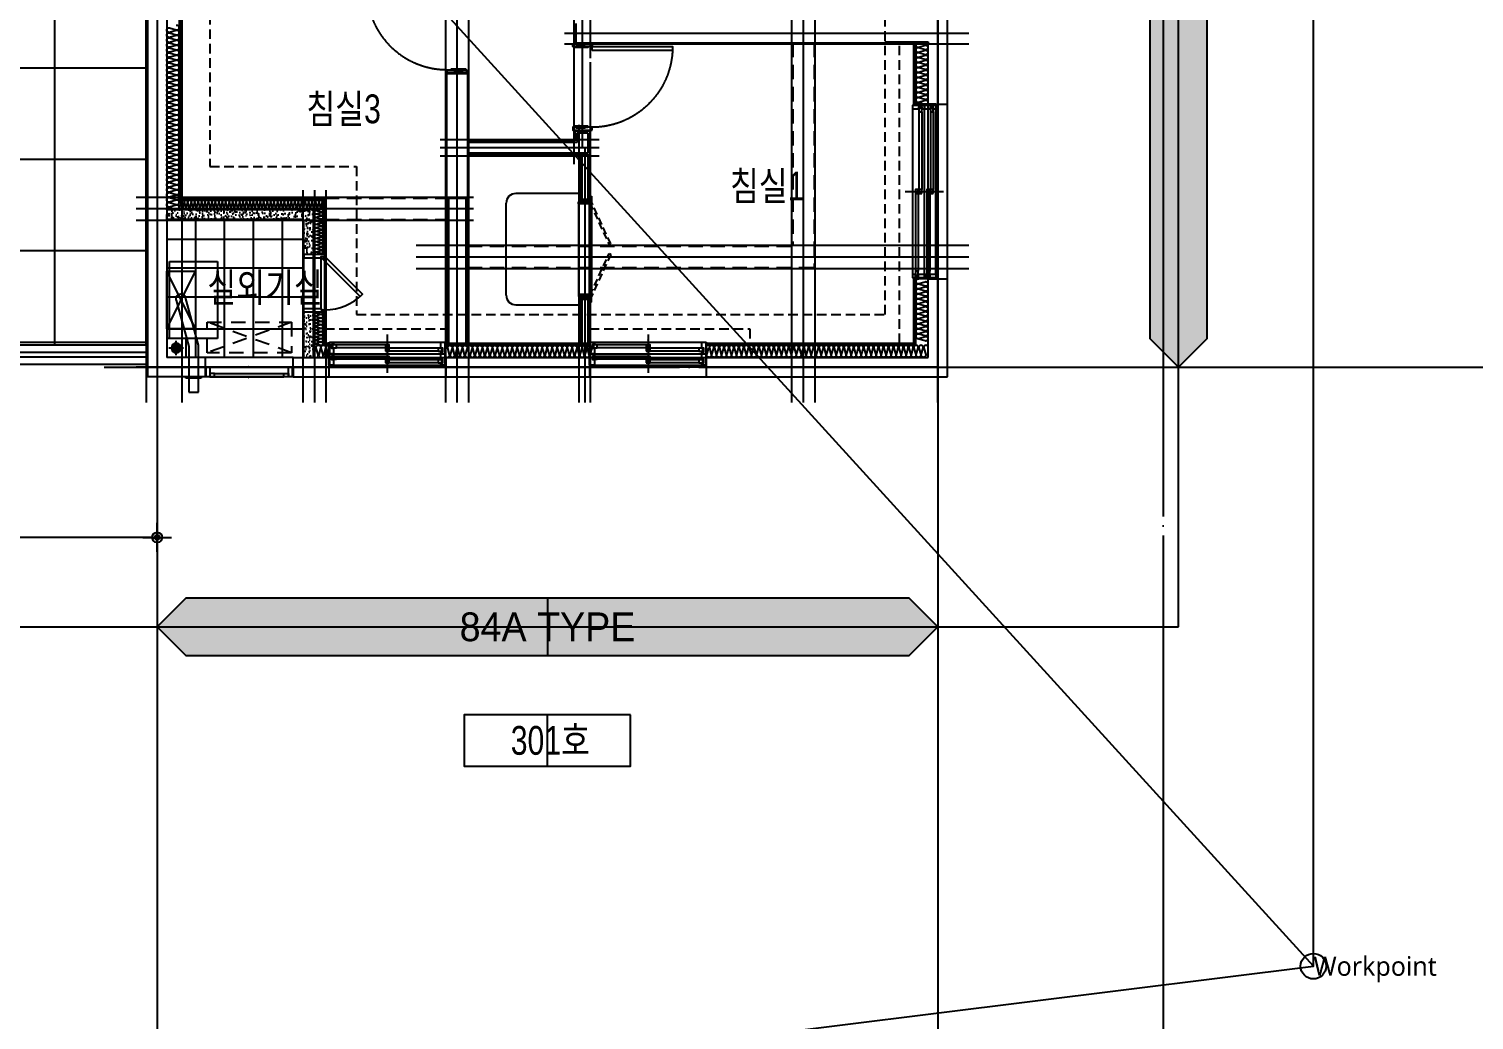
# Model space of a CAD drawing. Header units: millimetres. Extents: x 0 to 1390178, y 0 to 110113.
# Drawn here: x 721995 to 737064, y 16748 to 27076 of the extents above; entities that cross this region are included whole.
import ezdxf
from ezdxf.enums import TextEntityAlignment as Align
from ezdxf.xclip import XClip

# ---------------------------------------------------------------- set-up
doc = ezdxf.new("R2010")
doc.units = ezdxf.units.MM
doc.header["$LTSCALE"] = 100
doc.header["$XCLIPFRAME"] = 0
for name, pattern in [('X - 단위세대 확장형$0$CEN', [62, 60, -1, 0, -1]), ('X - 단위세대 확장형$0$HID', [1.5, 1, -0.5]), ('X - 단위세대 확장형$0$X-55$0$( Hidden )', [0.375, 0.25, -0.125]), ('X - 단위세대 확장형$0$X-55$0$CENTER', [50.8, 31.75, -6.35, 6.35, -6.35]), ('X - 단위세대 확장형$0$X-55$0$HD', [2.5, 1.5, -1]), ('X - 단위세대 확장형$0$X-55$0$HID', [2.3, 1.5, -0.8]), ('X - 단위세대 확장형$0$xr-49D(확)$0$HID', [2.3, 1.5, -0.8]), ('X - 평면도$0$CEN', [62, 60, -1, 0, -1])]:
    doc.linetypes.add(name, pattern=pattern)
doc.layers.get('DEFPOINTS').update_dxf_attribs({"color": 145})
for name, color, linetype in [('AA-XXXX-253', 253, 'Continuous'), ('AA-XXXX-TEXT', 3, 'Continuous'), ('DIM', 7, 'Continuous'), ('SYM', 7, 'Continuous'), ('TEX', 7, 'Continuous'), ('X - 단위세대 확장형$0$A-CEN', 1, 'X - 단위세대 확장형$0$CEN'), ('X - 단위세대 확장형$0$A-CON', 2, 'Continuous'), ('X - 단위세대 확장형$0$A-GIP', 6, 'Continuous'), ('X - 단위세대 확장형$0$A-INS', 9, 'Continuous'), ('X - 단위세대 확장형$0$A-TILE', 253, 'Continuous'), ('X - 단위세대 확장형$0$A-WIN', 4, 'Continuous'), ('X - 단위세대 확장형$0$AA-WAXM-CONC', 2, 'Continuous'), ('X - 단위세대 확장형$0$AA-WAXM-DRYW', 7, 'Continuous'), ('X - 단위세대 확장형$0$AA-XXXX-CNTL', 1, 'X - 단위세대 확장형$0$CEN'), ('X - 단위세대 확장형$0$AA-XXXX-PATT', 8, 'Continuous'), ('X - 단위세대 확장형$0$X-55$0$02_F-KIT', 6, 'Continuous'), ('X - 단위세대 확장형$0$X-55$0$AA-XXXX-FUR', 8, 'Continuous'), ('X - 단위세대 확장형$0$X-84$0$AA-DWXM-STHC', 9, 'Continuous'), ('X - 단위세대 확장형$0$X-84$0$AA-DWXM-WIND', 4, 'Continuous'), ('X - 단위세대 확장형$0$X-84$0$AA-XXXX-ELEV', 4, 'Continuous'), ('X - 단위세대 확장형$0$xr-49D(확)$0$AA-XXXX-HIDL2', 7, 'X - 단위세대 확장형$0$xr-49D(확)$0$HID'), ('X - 단위세대 확장형$0$결로방지단열재', 7, 'X - 단위세대 확장형$0$HID'), ('X - 단위세대 확장형$0$보일러', 6, 'X - 단위세대 확장형$0$HID'), ('X - 단위세대 확장형$0$실외기', 9, 'X - 단위세대 확장형$0$HID'), ('X - 단위세대 확장형$0$커텐박스', 6, 'X - 단위세대 확장형$0$HID'), ('X - 평면도$0$A-CEN', 1, 'X - 평면도$0$CEN'), ('X - 평면도$0$AA-EL-PCN3', 3, 'Continuous'), ('X - 평면도$0$AA-EL-PCN4', 4, 'Continuous'), ('X - 평면도$0$AA-XXXX-CNTL', 1, 'X - 평면도$0$CEN'), ('X - 평면도$0$난간', 6, 'Continuous'), ('X - 평면도$0$신축줄눈', 252, 'Continuous')]:
    doc.layers.add(name, color=color, linetype=linetype)
for name, color, linetype, plot in [('DEFPOINT', 163, 'Continuous', False), ('X - 단위세대 확장형$0$A-MC', 171, 'Continuous', False), ('X - 단위세대 확장형$0$AA-EL-PCN8', 8, 'Continuous', False), ('X - 평면도$0$DEFPOINT', 163, 'Continuous', False)]:
    doc.layers.add(name, color=color, linetype=linetype, plot=plot)
doc.layers.add('X - 단위세대 확장형$0$A-door', color=4, linetype='Continuous', lineweight=25)
doc.styles.add('HAUD01', font='Dotum.ttf')
doc.styles.add('X - CORE$0$맑은고딕', font='malgun.ttf')
doc.styles.add('X - 단위세대 확장형$0$X-84$0$맑은 고딕', font='malgun.ttf')
doc.styles.add('X - 단위세대 확장형$0$맑은고딕', font='malgun.ttf')
doc.dimstyles.new('HAUD-80', dxfattribs={"dimscale": 100, "dimtxt": 2.5, "dimasz": 0.5, "dimexe": 0, "dimexo": 1.5, "dimgap": 1, "dimtad": 1, "dimdec": 0, "dimdsep": 46, "dimlunit": 6, "dimtxsty": 'HAUD01', "dimblk": 'Z_DOT', "dimcen": 2.5, "dimdle": 1.5, "dimclrd": 7, "dimclre": 7, "dimclrt": 4, "dimadec": 0, "dimazin": 0, "dimtfac": 1, "dimtdec": 0, "dimtix": 1, "dimtmove": 2, "dimatfit": 3, "dimfxl": 1, "dimtvp": 1, "dimtolj": 1, "dimtzin": 0, "dimarcsym": 0})
pattern_1 = [(50, (-78821.98, -50563.11), (91.092334, -7.96954), [9.525, -104.775]), (355, (-78821.98, -50563.11), (-17.62141, 95.52832), [7.62, -83.82]), (100.451, (-78814.39, -50563.77), (73.47125, 87.55834), [8.095, -89.045]), (46.1842, (-78821.98, -50537.71), (135.53952, -21.02116), [14.2875, -157.1625]), (96.6356, (-78810.69, -50539.46), (118.70212, 123.71278), [12.1425, -133.5675]), (351.184, (-78821.98, -50537.71), (118.7023, 123.71256), [11.43, -125.73]), (21, (-78809.28, -50544.06), (75.80744, -51.13276), [9.525, -104.775]), (326, (-78809.28, -50544.06), (30.90101, 92.09398), [7.62, -83.82]), (71.4514, (-78802.965, -50548.32), (106.70825, 40.96143), [8.095, -89.045]), (37.5, (-78821.982, -50563.11), (1.544302, 42.27752), [0, -82.804, 0, -85.09, 0, -84.1375]), (7.5, (-78821.98, -50563.11), (33.409831, 50.090287), [0, -48.514, 0, -80.899, 0, -32.0675]), (327.5, (-78850.303, -50563.11), (67.795298, -2.864372), [0, -31.75, 0, -99.06, 0, -131.445]), (317.5, (-78863, -50563.11), (74.06459, 12.713246), [0, -41.275, 0, -65.786, 0, -93.345])]

# ---------------------------------------------------------------- blocks, each defined once
blk = doc.blocks.new('X - 단위세대 확장형$0$X-55$0$실외기실 점검문')
at = {"layer": 'X - 단위세대 확장형$0$A-door', "color": 8}
for p, q in [((-120, 577), (-120, 23)), ((-80, 565), (-80, 36)), ((0, 564), (0, 35))]:
    blk.add_line(p, q, dxfattribs=at)
at = {"layer": 'X - 단위세대 확장형$0$A-door'}
for points in [[(0, 600), (0, 564), (-80, 564), (-80, 577), (-120, 577), (-120, 600)], [(-96, 47), (-120, 23), (-511, 415), (-487, 439)], [(0, 0), (0, 36), (-80, 36), (-80, 23), (-120, 23), (-120, 0)]]:
    blk.add_lwpolyline(points, close=True, dxfattribs=at)
at = {"layer": 'X - 단위세대 확장형$0$A-door', "color": 1}
blk.add_arc((-120, 23), 554, 90, 135, dxfattribs=at)
blk = doc.blocks.new('X - 단위세대 확장형$0$insul1')
blk.add_lwpolyline([(0, 0.25, 1.344031), (0.35, 0.25), (0.2, 0.75, -1.344031), (0.55, 0.75), (0.4, 0.25)], format="xyb")
blk = doc.blocks.new('X - 단위세대 확장형$0$X-55$0$638386742643', base_point=(4884443, -1807361))
at = {"layer": 'X - 단위세대 확장형$0$A-door'}
for points in [[(4884265, -1807030), (4884265, -1806990), (4883425, -1806990), (4883425, -1807030)], [(4884265, -1806960), (4884265, -1806990), (4884335, -1806990), (4884335, -1806985), (4884430, -1806985), (4884430, -1806990), (4884465, -1806990), (4884465, -1806960)], [(4884335, -1806985), (4884335, -1806990), (4884310, -1806990), (4884310, -1807000), (4884455, -1807000), (4884455, -1806990), (4884430, -1806990), (4884430, -1806985)], [(4884265, -1807860), (4884265, -1807830), (4884335, -1807830), (4884335, -1807835), (4884430, -1807835), (4884430, -1807830), (4884465, -1807830), (4884465, -1807860)], [(4884335, -1807835), (4884335, -1807830), (4884310, -1807830), (4884310, -1807820), (4884455, -1807820), (4884455, -1807830), (4884430, -1807830), (4884430, -1807835)]]:
    blk.add_lwpolyline(points, close=True, dxfattribs=at)
at = {"layer": 'X - 단위세대 확장형$0$A-door', "color": 1, "linetype": 'X - 단위세대 확장형$0$X-55$0$CENTER', "ltscale": 5}
blk.add_arc((4884265, -1806990), 840, 180, 270, dxfattribs=at)
blk = doc.blocks.new('X - 단위세대 확장형$0$X-84$0$FD')
at = {"layer": 'X - 단위세대 확장형$0$X-84$0$AA-DWXM-STHC'}
for p, q in [((102, 114), (-98, 114)), ((-98, -86), (-98, 114)), ((76, 14), (-74, 14)), ((-34, 18), (-38, 18)), ((-34, 11), (-38, 11)), ((-28, 41), (-25, 38)), ((-23, 41), (-25, 44)), ((-20, 18), (-24, 18)), ((-20, 11), (-24, 11)), ((-6, 18), (-10, 18)), ((-6, 11), (-10, 11)), ((-2, 50), (-2, 54)), ((-2, 36), (-2, 40)), ((-2, 21), (-2, 26)), ((-2, 3), (-2, 7)), ((1, 89), (1, -61)), ((5, 50), (5, 54)), ((5, 36), (5, 40)), ((5, 21), (5, 26)), ((5, 3), (5, 7)), ((13, 18), (9, 18)), ((13, 11), (9, 11)), ((27, 18), (23, 18)), ((27, 11), (23, 11)), ((28, 44), (26, 41)), ((28, 38), (31, 41)), ((41, 18), (37, 18)), ((41, 11), (37, 11)), ((102, -86), (102, 114)), ((102, -86), (-98, -86)), ((-28, -13), (-25, -10)), ((-23, -13), (-25, -15)), ((-2, -11), (-2, -7)), ((-2, -25), (-2, -21)), ((5, -11), (5, -7)), ((5, -25), (5, -21)), ((25, -13), (28, -15)), ((31, -13), (28, -10))]:
    blk.add_line(p, q, dxfattribs=at)
blk.add_circle((1, 14), 50, dxfattribs=at)
for radius, start, end in [(40, 137.9377, 175.3172), (40, 184.9707, 222.1313), (36, 138.2645, 174.7956), (36, 185.5247, 221.8122), (40, 95.5963, 132.2058), (26, 98.6286, 172.7847), (26, 187.6605, 261.3714), (36, 96.2205, 131.895), (22, 100.213, 171.4638), (22, 189.0641, 259.787), (12, 108.9695, 164.209), (12, 196.7874, 251.0305), (8, 119.1827, 155.9086), (8, 205.6729, 240.8173), (40, 47.8687, 84.4251), (36, 48.1878, 83.8033), (26, 7.2153, 81.4045), (22, 8.5362, 79.8264), (12, 15.791, 71.1056), (8, 24.0914, 60.9392), (26, 278.5955, 352.3395), (22, 280.1736, 350.9359), (12, 288.8944, 343.2126), (8, 299.0608, 334.3271), (36, 5.2044, 41.8183), (36, 318.105, 354.4753), (40, 4.6828, 42.1367), (40, 317.7942, 355.0293), (40, 227.8633, 264.4037), (36, 228.1817, 263.7795), (36, 276.1967, 311.7355), (40, 275.5749, 312.0623)]:
    blk.add_arc((1, 14), radius, start, end, dxfattribs=at)
blk = doc.blocks.new('X - 단위세대 확장형$0$X-55$0$보일러(양평)_3')
at = {"layer": 'X - 단위세대 확장형$0$보일러', "linetype": 'X - 단위세대 확장형$0$X-55$0$HID', "ltscale": 50}
for p, q in [((0, 430), (-600, 130)), ((0, 130), (-600, 430))]:
    blk.add_line(p, q, dxfattribs=at)
at = {"layer": 'X - 단위세대 확장형$0$보일러', "color": 252, "ltscale": 50}
blk.add_lwpolyline([(100, -100), (100, 400), (-700, 400), (-700, -100)], close=True, dxfattribs=at)
at = {"layer": 'X - 단위세대 확장형$0$보일러', "linetype": 'X - 단위세대 확장형$0$X-55$0$HID', "ltscale": 50}
for points in [[(0, 130), (0, 430), (-600, 430), (-600, 130)], [(500, 230), (500, 70), (515, 70), (515, 230)]]:
    blk.add_lwpolyline(points, close=True, dxfattribs=at)
blk.add_lwpolyline([(-300, 330), (185, 200), (660, 200), (660, 100), (172, 100), (-326, 233)], dxfattribs=at)
blk.add_arc((-313, 282), 50, 75, 255, dxfattribs=at)
blk = doc.blocks.new('*U1134')
at = {"layer": 'DEFPOINTS'}
for p, q in [((-910, -130), (-910, 110)), ((-905, -130), (-905, 110)), ((905, -130), (905, 110)), ((910, -130), (910, 110))]:
    blk.add_line(p, q, dxfattribs=at)
at = {"layer": 'X - 단위세대 확장형$0$X-84$0$AA-DWXM-WIND'}
for p, q in [((0, 190), (0, -210)), ((-20, 83), (-830, 83)), ((-20, 53), (-830, 53)), ((830, 47), (20, 47)), ((830, 17), (20, 17)), ((-20, -37), (-830, -37)), ((-20, -67), (-830, -67)), ((830, -73), (20, -73)), ((830, -103), (20, -103))]:
    blk.add_line(p, q, dxfattribs=at)
at = {"layer": 'X - 단위세대 확장형$0$X-84$0$AA-DWXM-WIND', "color": 8}
for p, q in [((-860, 110), (860, 110)), ((-860, -10), (860, -10)), ((-860, -130), (860, -130))]:
    blk.add_line(p, q, dxfattribs=at)
at = {"layer": 'X - 단위세대 확장형$0$X-84$0$AA-DWXM-WIND'}
for points in [[(-860, 86), (-880, 86), (-880, 50), (-860, 50), (-860, -10), (-860, -10), (-900, -10), (-900, 110), (-860, 110), (-860, 86)], [(860, 14), (880, 14), (880, 50), (860, 50), (860, 110), (860, 110), (900, 110), (900, -10), (860, -10), (860, 14)], [(-860, -34), (-880, -34), (-880, -70), (-860, -70), (-860, -130), (-860, -130), (-900, -130), (-900, -10), (-860, -10), (-860, -34)], [(860, -106), (880, -106), (880, -70), (860, -70), (860, -10), (860, -10), (900, -10), (900, -130), (860, -130), (860, -106)]]:
    blk.add_lwpolyline(points, dxfattribs=at)
for points in [[(-830, 53), (-830, 83), (-870, 83), (-870, 53)], [(20, 53), (20, 83), (-20, 83), (-20, 53)], [(-20, 17), (20, 17), (20, 47), (-20, 47)], [(870, 17), (870, 47), (830, 47), (830, 17)], [(-830, -67), (-830, -37), (-870, -37), (-870, -67)], [(20, -67), (20, -37), (-20, -37), (-20, -67)], [(-20, -103), (20, -103), (20, -73), (-20, -73)], [(870, -103), (870, -73), (830, -73), (830, -103)]]:
    blk.add_lwpolyline(points, close=True, dxfattribs=at)
at = {"layer": 'DEFPOINTS', "style": 'X - 단위세대 확장형$0$X-84$0$맑은 고딕', "width": 0.9}
for s, p in [('내부', (0, 133)), ('외부', (0, -152))]:
    blk.add_text(s, height=10, dxfattribs=at).set_placement(p, align=Align.MIDDLE_CENTER)
blk = doc.blocks.new('X - 단위세대 확장형$0$A$C215C54E9')
at = {"layer": 'X - 단위세대 확장형$0$실외기', "linetype": 'X - 단위세대 확장형$0$X-55$0$HD'}
for p, q in [((440, -160), (-440, 160)), ((440, 160), (-440, -160))]:
    blk.add_line(p, q, dxfattribs=at)
blk.add_lwpolyline([(440, -160), (-440, -160), (-440, 160), (440, 160)], close=True, dxfattribs=at)
blk = doc.blocks.new('*U1135')
at = {"layer": 'DEFPOINTS'}
for p, q in [((-610, -130), (-610, 110)), ((-605, -130), (-605, 110)), ((605, -130), (605, 110)), ((610, -130), (610, 110))]:
    blk.add_line(p, q, dxfattribs=at)
at = {"layer": 'X - 단위세대 확장형$0$X-84$0$AA-DWXM-WIND'}
for p, q in [((0, 190), (0, -210)), ((-20, 83), (-530, 83)), ((-20, 53), (-530, 53)), ((530, 47), (20, 47)), ((530, 17), (20, 17)), ((-20, -37), (-530, -37)), ((-20, -67), (-530, -67)), ((530, -73), (20, -73)), ((530, -103), (20, -103))]:
    blk.add_line(p, q, dxfattribs=at)
at = {"layer": 'X - 단위세대 확장형$0$X-84$0$AA-DWXM-WIND', "color": 8}
for p, q in [((-560, 110), (560, 110)), ((-560, -10), (560, -10)), ((-560, -130), (560, -130))]:
    blk.add_line(p, q, dxfattribs=at)
at = {"layer": 'X - 단위세대 확장형$0$X-84$0$AA-DWXM-WIND'}
for points in [[(-560, 86), (-580, 86), (-580, 50), (-560, 50), (-560, -10), (-560, -10), (-600, -10), (-600, 110), (-560, 110), (-560, 86)], [(560, 14), (580, 14), (580, 50), (560, 50), (560, 110), (560, 110), (600, 110), (600, -10), (560, -10), (560, 14)], [(-560, -34), (-580, -34), (-580, -70), (-560, -70), (-560, -130), (-560, -130), (-600, -130), (-600, -10), (-560, -10), (-560, -34)], [(560, -106), (580, -106), (580, -70), (560, -70), (560, -10), (560, -10), (600, -10), (600, -130), (560, -130), (560, -106)]]:
    blk.add_lwpolyline(points, dxfattribs=at)
for points in [[(-530, 53), (-530, 83), (-570, 83), (-570, 53)], [(20, 53), (20, 83), (-20, 83), (-20, 53)], [(-20, 17), (20, 17), (20, 47), (-20, 47)], [(570, 17), (570, 47), (530, 47), (530, 17)], [(-530, -67), (-530, -37), (-570, -37), (-570, -67)], [(20, -67), (20, -37), (-20, -37), (-20, -67)], [(-20, -103), (20, -103), (20, -73), (-20, -73)], [(570, -103), (570, -73), (530, -73), (530, -103)]]:
    blk.add_lwpolyline(points, close=True, dxfattribs=at)
at = {"layer": 'DEFPOINTS', "style": 'X - 단위세대 확장형$0$X-84$0$맑은 고딕', "width": 0.9}
for s, p in [('내부', (0, 133)), ('외부', (0, -152))]:
    blk.add_text(s, height=10, dxfattribs=at).set_placement(p, align=Align.MIDDLE_CENTER)
blk = doc.blocks.new('*U1124')
at = {"layer": 'DEFPOINTS'}
for p, q in [((-460, -64), (-460, 36)), ((-455, -64), (-455, 36)), ((455, -64), (455, 36)), ((460, -64), (460, 36))]:
    blk.add_line(p, q, dxfattribs=at)
at = {"layer": 'X - 단위세대 확장형$0$X-84$0$AA-DWXM-WIND'}
for p, q in [((-360, 36), (360, 36)), ((-360, 0), (360, 0))]:
    blk.add_line(p, q, dxfattribs=at)
at = {"layer": 'X - 단위세대 확장형$0$X-84$0$AA-DWXM-WIND', "color": 8}
blk.add_line((410, -64), (-410, -64), dxfattribs=at)
at = {"layer": 'X - 단위세대 확장형$0$X-84$0$AA-DWXM-WIND'}
for points in [[(-410, 36), (-450, 36), (-450, -64), (-410, -64)], [(-410, 36), (-360, 36), (-360, 0), (-410, 0)], [(410, 36), (360, 36), (360, 0), (410, 0)], [(450, 36), (410, 36), (410, -64), (450, -64)]]:
    blk.add_lwpolyline(points, close=True, dxfattribs=at)
at = {"layer": 'DEFPOINTS', "style": 'X - 단위세대 확장형$0$X-84$0$맑은 고딕', "width": 0.9}
for s, p in [('외부', (-1, 51)), ('내부', (-1, -76))]:
    blk.add_text(s, height=10, dxfattribs=at).set_placement(p, align=Align.MIDDLE_CENTER)
blk = doc.blocks.new('X - 단위세대 확장형$0$X-55$0$A$Cf4477e91')
at = {"layer": 'X - 단위세대 확장형$0$X-55$0$AA-XXXX-FUR', "ltscale": 20}
for p, q in [((42, 220), (42, 325)), ((60, 325), (42, 325)), ((60, 220), (60, 335)), ((78, 335), (60, 335)), ((78, 220), (78, 335)), ((1026, 220), (1026, 335)), ((1026, 335), (1044, 335)), ((1044, 335), (1044, 220)), ((1044, 325), (1062, 325)), ((1062, 220), (1062, 325)), ((60, 220), (0, 220)), ((0, 200), (0, 220)), ((0, 200), (0, 220)), ((0, 200), (60, 200)), ((60, 200), (60, 220)), ((60, 200), (60, 220)), ((60, 220), (1044, 220)), ((1044, 200), (60, 200)), ((552, 220), (552, 200)), ((1044, 200), (1044, 220)), ((1044, 220), (1104, 220)), ((1044, 220), (1044, 200)), ((1104, 200), (1044, 200)), ((1104, 220), (1104, 200))]:
    blk.add_line(p, q, dxfattribs=at)
at = {"layer": 'X - 단위세대 확장형$0$X-55$0$AA-XXXX-FUR', "color": 8, "ltscale": 20}
blk.add_line((1026, 335), (78, 335), dxfattribs=at)
at = {"layer": 'X - 단위세대 확장형$0$X-55$0$AA-XXXX-FUR', "color": 1, "linetype": 'X - 단위세대 확장형$0$X-55$0$( Hidden )', "ltscale": 3}
for points in [[(70, 217), (508, 17), (498, 0), (60, 200)], [(1034, 217), (596, 17), (606, 0), (1044, 200)]]:
    blk.add_lwpolyline(points, close=True, dxfattribs=at)
blk = doc.blocks.new('X - 단위세대 확장형$0$A$Cbc2b9392')
at = {"layer": 'X - 단위세대 확장형$0$AA-XXXX-PATT'}
h = blk.add_hatch(dxfattribs=at)
h.set_pattern_fill('AR-CONC', color=256, scale=0.5, style=0)
h.set_pattern_definition(pattern_1)
h.paths.add_polyline_path([(-6710, -9580), (-6710, -9945), (-6610, -9945), (-6610, -9480), (-8140, -9480), (-8140, -9580)])
h = blk.add_hatch(dxfattribs=at)
h.set_pattern_fill('AR-CONC', color=256, scale=0.5, style=0)
h.set_pattern_definition(pattern_1)
h.paths.add_polyline_path([(-6610, -10545), (-6710, -10545), (-6710, -11020), (-6610, -11020)])
at = {"layer": 'X - 단위세대 확장형$0$A-CEN'}
for p, q in [((-3631, -8835), (-5288, -8835)), ((-3780, -8835), (-3780, -11487)), ((-6600, -9277), (-6600, -11487))]:
    blk.add_line(p, q, dxfattribs=at)
at = {"layer": 'X - 단위세대 확장형$0$A-GIP'}
for p, q in [((-8000, -7140), (-8000, -9370)), ((-7990, -7140), (-7990, -9360)), ((-350, -8390), (-350, -7740)), ((-340, -8390), (-340, -7740)), ((-6500, -9370), (-8000, -9370)), ((-6490, -9360), (-7990, -9360)), ((-6500, -9370), (-6500, -9945)), ((-6490, -9360), (-6490, -9945)), ((-350, -10870), (-350, -10190)), ((-340, -10880), (-340, -10190)), ((-6500, -10545), (-6500, -10880)), ((-6490, -10545), (-6490, -10870)), ((-6500, -10880), (-6440, -10880)), ((-6490, -10870), (-6440, -10870)), ((-5240, -10870), (-3720, -10870)), ((-5240, -10880), (-3720, -10880)), ((-2520, -10870), (-350, -10870)), ((-2520, -10880), (-340, -10880))]:
    blk.add_line(p, q, dxfattribs=at)
at = {"layer": 'X - 단위세대 확장형$0$A-INS'}
for p, q in [((-8010, -7140), (-8010, -9380)), ((-330, -8390), (-330, -7740)), ((-6510, -9380), (-8010, -9380)), ((-6510, -9945), (-6510, -9380)), ((-330, -10890), (-330, -10190)), ((-6510, -10545), (-6510, -10890)), ((-6510, -10890), (-6440, -10890)), ((-5240, -10890), (-3720, -10890)), ((-2520, -10890), (-330, -10890))]:
    blk.add_line(p, q, dxfattribs=at)
for points in [[(-8140, -9480, -0.500912), (-8109, -9457), (-8041, -9477, 1.337394), (-8041, -9431), (-8109, -9451, -1.337394), (-8109, -9405), (-8041, -9425, 1.337394), (-8041, -9379), (-8109, -9399, -1.337394), (-8109, -9353), (-8041, -9373, 1.337394), (-8041, -9327), (-8109, -9347, -1.337394), (-8109, -9301), (-8041, -9321, 1.337394), (-8041, -9275), (-8109, -9295, -1.337394), (-8109, -9249), (-8041, -9269, 1.337394), (-8041, -9223), (-8109, -9243, -1.337394), (-8109, -9197), (-8041, -9217, 1.337394), (-8041, -9171), (-8109, -9191, -1.337394), (-8109, -9145), (-8041, -9165, 1.337394), (-8041, -9119), (-8109, -9139, -1.337394), (-8109, -9093), (-8041, -9113, 1.337394), (-8041, -9067), (-8109, -9087, -1.337394), (-8109, -9041), (-8041, -9061, 1.337394), (-8041, -9015), (-8109, -9035, -1.337394), (-8109, -8989), (-8041, -9009, 1.337394), (-8041, -8963), (-8109, -8983, -1.337394), (-8109, -8937), (-8041, -8957, 1.337394), (-8041, -8911), (-8109, -8931, -1.337394), (-8109, -8885), (-8041, -8905, 1.337394), (-8041, -8859), (-8109, -8879, -1.337394), (-8109, -8833), (-8041, -8853, 1.337394), (-8041, -8807), (-8109, -8827, -1.337394), (-8109, -8781), (-8041, -8801, 1.337394), (-8041, -8755), (-8109, -8775, -1.337394), (-8109, -8729), (-8041, -8749, 1.337394), (-8041, -8703), (-8109, -8723, -1.337394), (-8109, -8677), (-8041, -8697, 1.337394), (-8041, -8651), (-8109, -8671, -1.337394), (-8109, -8625), (-8041, -8645, 1.337394), (-8041, -8599), (-8109, -8619, -1.337394), (-8109, -8573), (-8041, -8593, 1.337394), (-8041, -8547), (-8109, -8567, -1.337394), (-8109, -8521), (-8041, -8541, 1.337394), (-8041, -8495), (-8109, -8515, -1.337394), (-8109, -8469), (-8041, -8489, 1.337394), (-8041, -8443), (-8109, -8463, -1.337394), (-8109, -8417), (-8041, -8437, 1.337394), (-8041, -8391), (-8109, -8411, -1.337394), (-8109, -8365), (-8041, -8385, 1.337394), (-8041, -8339), (-8109, -8359, -1.337394), (-8109, -8313), (-8041, -8333, 1.337394), (-8041, -8287), (-8109, -8307, -1.337394), (-8109, -8261), (-8041, -8281, 1.337394), (-8041, -8235), (-8109, -8255, -1.337394), (-8109, -8209), (-8041, -8229, 1.337394), (-8041, -8183), (-8109, -8203, -1.337394), (-8109, -8157), (-8041, -8177, 1.337394), (-8041, -8131), (-8109, -8151, -1.337394), (-8109, -8105), (-8041, -8125, 1.337394), (-8041, -8079), (-8109, -8099, -1.337394), (-8109, -8053), (-8041, -8073, 1.337394), (-8041, -8027), (-8109, -8047, -1.337394), (-8109, -8001), (-8041, -8021, 1.337394), (-8041, -7975), (-8109, -7995, -1.337394), (-8109, -7949), (-8041, -7969, 1.337394), (-8041, -7923), (-8109, -7943, -1.337394), (-8109, -7897), (-8041, -7917, 1.337394), (-8041, -7871), (-8109, -7891, -1.337394), (-8109, -7845), (-8041, -7865, 1.337394), (-8041, -7819), (-8109, -7839, -1.337394), (-8109, -7793), (-8041, -7813, 1.337394), (-8041, -7767), (-8109, -7787, -1.337394), (-8109, -7741), (-8041, -7761, 1.337394), (-8041, -7715), (-8109, -7735, -1.337394), (-8109, -7689), (-8041, -7709, 1.337394), (-8041, -7663), (-8109, -7683, -1.337394), (-8109, -7637), (-8041, -7657, 1.337394), (-8041, -7611), (-8109, -7631, -1.337394), (-8109, -7585), (-8041, -7605, 1.337394), (-8041, -7559)], [(-8010, -9380, -0.500912), (-7994, -9401), (-8008, -9449, 1.337394), (-7976, -9449), (-7990, -9401, -1.337394), (-7958, -9401), (-7972, -9449, 1.337394), (-7940, -9449), (-7954, -9401, -1.337394), (-7922, -9401), (-7936, -9449, 1.337394), (-7904, -9449), (-7918, -9401, -1.337394), (-7886, -9401), (-7900, -9449, 1.337394), (-7868, -9449), (-7882, -9401, -1.337394), (-7850, -9401), (-7864, -9449, 1.337394), (-7832, -9449), (-7846, -9401, -1.337394), (-7814, -9401), (-7828, -9449, 1.337394), (-7796, -9449), (-7810, -9401, -1.337394), (-7778, -9401), (-7792, -9449, 1.337394), (-7760, -9449), (-7774, -9401, -1.337394), (-7742, -9401), (-7756, -9449, 1.337394), (-7724, -9449), (-7738, -9401, -1.337394), (-7706, -9401), (-7720, -9449, 1.337394), (-7688, -9449), (-7702, -9401, -1.337394), (-7670, -9401), (-7684, -9449, 1.337394), (-7652, -9449), (-7666, -9401, -1.337394), (-7634, -9401), (-7648, -9449, 1.337394), (-7616, -9449), (-7630, -9401, -1.337394), (-7598, -9401), (-7612, -9449, 1.337394), (-7580, -9449), (-7594, -9401, -1.337394), (-7562, -9401), (-7576, -9449, 1.337394), (-7544, -9449), (-7558, -9401, -1.337394), (-7526, -9401), (-7540, -9449, 1.337394), (-7508, -9449), (-7522, -9401, -1.337394), (-7490, -9401), (-7504, -9449, 1.337394), (-7472, -9449), (-7486, -9401, -1.337394), (-7454, -9401), (-7468, -9449, 1.337394), (-7436, -9449), (-7450, -9401, -1.337394), (-7418, -9401), (-7432, -9449, 1.337394), (-7400, -9449), (-7414, -9401, -1.337394), (-7382, -9401), (-7396, -9449, 1.337394), (-7364, -9449), (-7378, -9401, -1.337394), (-7346, -9401), (-7360, -9449, 1.337394), (-7328, -9449), (-7342, -9401, -1.337394), (-7310, -9401), (-7324, -9449, 1.337394), (-7292, -9449), (-7306, -9401, -1.337394), (-7274, -9401), (-7288, -9449, 1.337394), (-7256, -9449), (-7270, -9401, -1.337394), (-7238, -9401), (-7252, -9449, 1.337394), (-7220, -9449), (-7234, -9401, -1.337394), (-7202, -9401), (-7216, -9449, 1.337394), (-7184, -9449), (-7198, -9401, -1.337394), (-7166, -9401), (-7180, -9449, 1.337394), (-7148, -9449), (-7162, -9401, -1.337394), (-7130, -9401), (-7144, -9449, 1.337394), (-7112, -9449), (-7126, -9401, -1.337394), (-7094, -9401), (-7108, -9449, 1.337394), (-7076, -9449), (-7090, -9401, -1.337394), (-7058, -9401), (-7072, -9449, 1.337394), (-7040, -9449), (-7054, -9401, -1.337394), (-7022, -9401), (-7036, -9449, 1.337394), (-7004, -9449), (-7018, -9401, -1.337394), (-6986, -9401), (-7000, -9449, 1.337394), (-6968, -9449), (-6982, -9401, -1.337394), (-6950, -9401), (-6964, -9449, 1.337394), (-6932, -9449), (-6946, -9401, -1.337394), (-6914, -9401), (-6928, -9449, 1.337394), (-6896, -9449), (-6910, -9401, -1.337394), (-6878, -9401), (-6892, -9449, 1.337394), (-6860, -9449), (-6874, -9401, -1.337394), (-6842, -9401), (-6856, -9449, 1.337394), (-6824, -9449), (-6838, -9401, -1.337394), (-6806, -9401), (-6820, -9449, 1.337394), (-6788, -9449), (-6802, -9401, -1.337394), (-6770, -9401), (-6784, -9449, 1.337394), (-6752, -9449), (-6766, -9401, -1.337394), (-6734, -9401), (-6748, -9449, 1.337394), (-6716, -9449), (-6730, -9401, -1.337394), (-6698, -9401), (-6712, -9449, 1.337394), (-6680, -9449), (-6694, -9401, -1.337394), (-6662, -9401), (-6676, -9449, 1.337394), (-6644, -9449), (-6658, -9401, -1.337394), (-6626, -9401), (-6640, -9449, 1.337394), (-6608, -9449), (-6622, -9401, -1.337394), (-6590, -9401), (-6604, -9449, 1.337394), (-6572, -9449), (-6586, -9401, -1.337394), (-6554, -9401), (-6568, -9449, 1.337394), (-6536, -9449), (-6550, -9401, -1.337394), (-6518, -9401), (-6532, -9449, 0.622141), (-6510, -9469, 0.622141)], [(-6600, -9470, 0.500912), (-6579, -9486), (-6531, -9472, -1.337394), (-6531, -9504), (-6579, -9490, 1.337394), (-6579, -9522), (-6531, -9508, -1.337394), (-6531, -9540), (-6579, -9526, 1.337394), (-6579, -9558), (-6531, -9544, -1.337394), (-6531, -9576), (-6579, -9562, 1.337394), (-6579, -9594), (-6531, -9580, -1.337394), (-6531, -9612), (-6579, -9598, 1.337394), (-6579, -9630), (-6531, -9616, -1.337394), (-6531, -9648), (-6579, -9634, 1.337394), (-6579, -9666), (-6531, -9652, -1.337394), (-6531, -9684), (-6579, -9670, 1.337394), (-6579, -9702), (-6531, -9688, -1.337394), (-6531, -9720), (-6579, -9706, 1.337394), (-6579, -9738), (-6531, -9724, -1.337394), (-6531, -9756), (-6579, -9742, 1.337394), (-6579, -9774), (-6531, -9760, -1.337394), (-6531, -9792), (-6579, -9778, 1.337394), (-6579, -9810), (-6531, -9796, -1.337394), (-6531, -9828), (-6579, -9814, 1.337394), (-6579, -9846), (-6531, -9832, -1.337394), (-6531, -9864), (-6579, -9850, 1.337394), (-6579, -9882), (-6531, -9868, -1.337394), (-6531, -9900), (-6579, -9886, 1.337394), (-6579, -9918), (-6531, -9904, -1.337394), (-6531, -9936), (-6579, -9922, 0.645003), (-6598, -9945, 0.645003)], [(-6600, -10890, -0.42719), (-6579, -10878), (-6531, -10892, 1.337394), (-6531, -10860), (-6579, -10874, -1.337394), (-6579, -10842), (-6531, -10856, 1.337394), (-6531, -10824), (-6579, -10838, -1.337394), (-6579, -10806), (-6531, -10820, 1.337394), (-6531, -10788), (-6579, -10802, -1.337394), (-6579, -10770), (-6531, -10784, 1.337394), (-6531, -10752), (-6579, -10766, -1.337394), (-6579, -10734), (-6531, -10748, 1.337394), (-6531, -10716), (-6579, -10730, -1.337394), (-6579, -10698), (-6531, -10712, 1.337394), (-6531, -10680), (-6579, -10694, -1.337394), (-6579, -10662), (-6531, -10676, 1.337394), (-6531, -10644), (-6579, -10658, -1.337394), (-6579, -10626), (-6531, -10640, 1.337394), (-6531, -10608), (-6579, -10622, -1.337394), (-6579, -10590), (-6531, -10604, 1.337394), (-6531, -10572), (-6579, -10586, -1.337394), (-6579, -10554), (-6531, -10568, 0.645003), (-6512, -10545)], [(-6610, -10890, -0.500912), (-6587, -10921), (-6607, -10989, 1.337394), (-6561, -10989), (-6581, -10921, -1.337394), (-6535, -10921), (-6555, -10989, 1.337394), (-6509, -10989), (-6529, -10921, -1.337394), (-6483, -10921), (-6503, -10989, 1.337394), (-6457, -10989), (-6477, -10921, -0.713472), (-6440, -10894, -0.713472)]]:
    blk.add_lwpolyline(points, format="xyb", dxfattribs=at)
at = {"layer": 'X - 단위세대 확장형$0$A-MC'}
for p, q in [((-3890, -9003), (-3890, 0)), ((-3720, -7899), (-3720, 0)), ((-1620, -11487), (-1620, 0)), ((-1380, -11487), (-1380, 0)), ((-8350, -11487), (-8350, 0)), ((-5230, -11487), (-5230, -6844)), ((-4990, -11487), (-4990, -6844)), ((-7980, -11487), (-7980, -7150)), ((-3991, -7750), (223, -7750)), ((-3720, -11487), (-3720, -7940)), ((-3840, -11487), (-3840, -8594)), ((-3631, -8750), (-5288, -8750)), ((-3631, -8920), (-5288, -8920)), ((-6720, -9277), (-6720, -11487)), ((-6480, -9277), (-6480, -11487)), ((-4942, -9350), (-8460, -9350)), ((-4942, -9590), (-8460, -9590)), ((-5538, -9850), (223, -9850)), ((-5538, -10090), (223, -10090))]:
    blk.add_line(p, q, dxfattribs=at)
at = {"layer": 'X - 단위세대 확장형$0$A-TILE'}
for p, q in [((-7840, -9580), (-7840, -11020)), ((-7540, -9580), (-7540, -11020)), ((-7240, -9580), (-7240, -11020)), ((-6935, -9580), (-6935, -11020)), ((-8140, -9785), (-6710, -9785)), ((-8140, -10085), (-6730, -10085)), ((-8140, -10385), (-6730, -10385)), ((-8140, -10720), (-6730, -10720))]:
    blk.add_line(p, q, dxfattribs=at)
at = {"layer": 'X - 단위세대 확장형$0$AA-EL-PCN8'}
for p, q in [((-200, -10200), (-200, -8380)), ((0, -10200), (0, -8380)), ((-6710, -10509), (-6710, -9981)), ((-6820, -11020), (-7740, -11020)), ((-6450, -11020), (-5230, -11020)), ((-3730, -11020), (-2510, -11020)), ((-6820, -11220), (-7740, -11220)), ((-6450, -11220), (-5230, -11220)), ((-3730, -11220), (-2510, -11220))]:
    blk.add_line(p, q, dxfattribs=at)
at = {"layer": 'X - 단위세대 확장형$0$AA-WAXM-CONC'}
for p, q in [((-8340, -3870), (-8340, -11220)), ((0, -8380), (0, -6740)), ((-8140, -7140), (-8140, -11020)), ((-3870, -7740), (-3870, -7540)), ((-3870, -7740), (-200, -7740)), ((-200, -8380), (-200, -7740)), ((-5220, -9360), (-5220, -8060)), ((-5220, -8060), (-5000, -8060)), ((-5000, -9360), (-5000, -8060)), ((-200, -8380), (0, -8380)), ((-5220, -9360), (-5000, -9360)), ((-200, -11020), (-200, -10200)), ((-200, -10200), (0, -10200)), ((0, -11220), (0, -10200)), ((-7740, -11020), (-8140, -11020)), ((-7740, -11020), (-7740, -11220)), ((-6820, -11020), (-6450, -11020)), ((-6820, -11220), (-6820, -11020)), ((-6450, -11020), (-6450, -11220)), ((-5230, -11020), (-5230, -11220)), ((-5230, -11020), (-3730, -11020)), ((-3730, -11020), (-3730, -11220)), ((-2510, -11220), (-2510, -11020)), ((-2510, -11020), (-200, -11020)), ((-7740, -11220), (-8340, -11220)), ((-6820, -11220), (-6450, -11220)), ((-5230, -11220), (-3730, -11220)), ((-2510, -11220), (0, -11220))]:
    blk.add_line(p, q, dxfattribs=at)
at = {"layer": 'X - 단위세대 확장형$0$AA-WAXM-DRYW'}
for p, q in [((-3880, -8660), (-3880, -8760)), ((-3730, -8660), (-3880, -8660)), ((-3860, -8680), (-3860, -8780)), ((-3750, -8680), (-3860, -8680)), ((-3750, -8680), (-3750, -8890)), ((-3730, -8660), (-3730, -9370)), ((-3880, -8760), (-5000, -8760)), ((-3860, -8780), (-5000, -8780)), ((-3750, -8890), (-5000, -8890)), ((-3730, -8910), (-5000, -8910)), ((-3830, -8910), (-3830, -9370)), ((-3810, -8910), (-3810, -9370)), ((-3750, -8910), (-3750, -9370)), ((-8140, -9380), (-8140, -9430)), ((-6610, -9480), (-8140, -9480)), ((-6610, -9945), (-6610, -9480)), ((-5220, -9360), (-5220, -10870)), ((-5200, -9360), (-5200, -10870)), ((-5020, -9360), (-5020, -10870)), ((-5000, -9360), (-5000, -10870)), ((-3830, -9370), (-3730, -9370)), ((-8140, -9580), (-8140, -9530)), ((-6710, -9580), (-8140, -9580)), ((-6710, -9945), (-6710, -9580)), ((-6710, -11020), (-6710, -10545)), ((-6610, -11020), (-6610, -10545)), ((-3830, -10410), (-3830, -10870)), ((-3830, -10410), (-3730, -10410)), ((-3810, -10410), (-3810, -10870)), ((-3750, -10410), (-3750, -10870)), ((-3730, -10410), (-3730, -10870)), ((-5220, -10870), (-5000, -10870)), ((-3830, -10870), (-3730, -10870))]:
    blk.add_line(p, q, dxfattribs=at)
for points in [[(-6610, -9945), (-6710, -9945), (-6710, -9981), (-6610, -9981)], [(-6610, -10545), (-6710, -10545), (-6710, -10509), (-6610, -10509)]]:
    blk.add_lwpolyline(points, close=True, dxfattribs=at)
at = {"layer": 'X - 단위세대 확장형$0$AA-XXXX-CNTL'}
for p, q in [((-3805, -8835), (-3805, 0)), ((-1500, -11487), (-1500, 0)), ((-100, -11487), (-100, 0)), ((-8240, 0), (-8240, -11487)), ((-5110, -11487), (-5110, -6844)), ((-3991, -7640), (223, -7640)), ((-4942, -9470), (-8460, -9470)), ((-5538, -9970), (223, -9970)), ((-100, -11120), (-8460, -11120))]:
    blk.add_line(p, q, dxfattribs=at)
at = {"layer": 'X - 단위세대 확장형$0$X-55$0$02_F-KIT'}
for p, q in [((-3830, -9310), (-4500, -9310)), ((-4600, -10370), (-4600, -9410)), ((-4500, -10470), (-3830, -10470))]:
    blk.add_line(p, q, dxfattribs=at)
for centre, start, end in [((-4500, -9410), 90, 180), ((-4500, -10370), 180, 270)]:
    blk.add_arc(centre, 100, start, end, dxfattribs=at)
at = {"layer": 'X - 단위세대 확장형$0$X-84$0$AA-DWXM-WIND'}
blk.add_line((-6820, -11020), (-7740, -11020), dxfattribs=at)
at = {"layer": 'X - 단위세대 확장형$0$xr-49D(확)$0$AA-XXXX-HIDL2'}
for p, q in [((-1610, -7740), (-1610, -9860)), ((-1390, -7740), (-1390, -10080)), ((-6490, -9360), (-5220, -9360)), ((-6490, -9580), (-5220, -9580)), ((-5000, -9860), (-1610, -9860)), ((-5000, -10080), (-1390, -10080))]:
    blk.add_line(p, q, dxfattribs=at)
for name, p, rotation in [('X - 단위세대 확장형$0$X-55$0$A$Cf4477e91', (-3510, -10442), 90), ('X - 단위세대 확장형$0$X-55$0$실외기실 점검문', (-6610, -9945), 180)]:
    blk.add_blockref(name, p, dxfattribs=dict(rotation=rotation))
blk.add_blockref('X - 단위세대 확장형$0$A$C215C54E9', (-7278, -10810))
at = {"layer": 'X - 단위세대 확장형$0$A-door'}
blk.add_blockref('X - 단위세대 확장형$0$X-55$0$638386742643', (-5037, -7551), dxfattribs=at)
at = {"layer": 'X - 단위세대 확장형$0$A-door', "xscale": -1}
blk.add_blockref('X - 단위세대 확장형$0$X-55$0$638386742643', (-3883, -8151), dxfattribs=at)
at = {"layer": 'X - 단위세대 확장형$0$A-INS', "xscale": 130, "yscale": 130, "zscale": 130, "row_count": 1, "column_spacing": 52}
for p, rotation, column_count, row_spacing in [((-330, -7740), 270, 12, 0), ((-330, -10203), 270, 12, 0), ((-200, -10890), 180, 44, -3.155443620884047e-30)]:
    blk.add_blockref('X - 단위세대 확장형$0$insul1', p, dxfattribs=dict(at, rotation=rotation, column_count=column_count, row_spacing=row_spacing))
at = {"layer": 'X - 단위세대 확장형$0$A-INS', "xscale": 130, "yscale": 130, "zscale": 130, "row_count": 1, "column_count": 29, "row_spacing": 0, "column_spacing": 52}
blk.add_blockref('X - 단위세대 확장형$0$insul1', (-5235, -11020), dxfattribs=at)
at = {"layer": 'X - 단위세대 확장형$0$A-WIN', "rotation": 90}
blk.add_blockref('*U1134', (-250, -9290), dxfattribs=at)
at = {"layer": 'X - 단위세대 확장형$0$A-WIN'}
for p in [(-5840, -10970), (-3120, -10970)]:
    blk.add_blockref('*U1135', p, dxfattribs=at)
at = {"layer": 'X - 단위세대 확장형$0$A-WIN', "xscale": -1, "rotation": 180}
blk.add_blockref('*U1124', (-7280, -11184), dxfattribs=at)
at = {"layer": 'X - 단위세대 확장형$0$X-84$0$AA-XXXX-ELEV', "xscale": -1, "rotation": 180}
blk.add_blockref('X - 단위세대 확장형$0$X-84$0$FD', (-8042, -10906), dxfattribs=at)
at = {"layer": 'X - 단위세대 확장형$0$보일러', "xscale": -1.000000000000004, "rotation": 90}
blk.add_blockref('X - 단위세대 확장형$0$X-55$0$보일러(양평)_3', (-7710, -10720), dxfattribs=at)
blk = doc.blocks.new('X - 단위세대 확장형$0$20220222-결로')
at = {"layer": 'X - 단위세대 확장형$0$A-CON'}
for p, q in [((7690, 3480), (7690, 3490)), ((7690, 3490), (8140, 3490)), ((8140, 3490), (8140, 3480))]:
    blk.add_line(p, q, dxfattribs=at)
at = {"layer": 'X - 단위세대 확장형$0$A-CON', "color": 8}
blk.add_line((8140, 3480), (7690, 3480), dxfattribs=at)
at = {"layer": 'X - 단위세대 확장형$0$결로방지단열재'}
blk.add_lwpolyline([(650, 11120), (650, 2190), (2180, 2190), (2180, 650), (7690, 650), (7690, 7600)], dxfattribs=at)
at = {"layer": 'X - 단위세대 확장형$0$커텐박스'}
for p, q in [((7840, 350), (7840, 3480)), ((1850, 500), (3120, 500)), ((4610, 500), (6280, 500)), ((6280, 500), (6280, 350))]:
    blk.add_line(p, q, dxfattribs=at)
blk = doc.blocks.new('X - 단위세대 확장형', base_point=(-475, -287))
at = {"layer": 'DEFPOINTS'}
blk.add_circle((82639, 33202), 133, dxfattribs=at)
blk.add_point((82639, 33202), dxfattribs=at)
blk.add_blockref('X - 단위세대 확장형$0$A$Cbc2b9392', (78822, 50563))
at = {"layer": 'DEFPOINTS', "style": 'X - 단위세대 확장형$0$맑은고딕'}
blk.add_text('Workpoint ', height=200, dxfattribs=at).set_placement((82639, 33202), align=Align.MIDDLE_LEFT)
at = {"layer": 'X - 단위세대 확장형$0$AA-XXXX-CNTL'}
for p, q in [((78722, 39443), (88214, 39443)), ((70582, 39076), (70582, 22495)), ((78722, 39076), (78722, 22495))]:
    blk.add_line(p, q, dxfattribs=at)
blk.add_blockref('X - 단위세대 확장형$0$20220222-결로', (70482, 39343))
blk = doc.blocks.new('20220114_기준층 실명')
at = {"layer": 'AA-XXXX-TEXT', "style": 'HAUD01', "width": 0.8}
for s, p in [('침실3', (-10263, 8933)), ('침실1', (-5846, 8129)), ('실외기실', (-11082, 7071))]:
    blk.add_text(s, height=300, dxfattribs=at).set_placement(p, align=Align.MIDDLE_CENTER)
blk = doc.blocks.new('20220111_기준층 세대명')
at = {"layer": 'AA-XXXX-253'}
for points in [[(-1557, 17361), (-1857, 17061), (-1857, 6541), (-1557, 6241), (-1257, 6541), (-1257, 17061)], [(-11907, 3836), (-12207, 3536), (-11907, 3236), (-4367, 3236), (-4067, 3536), (-4367, 3836)]]:
    blk.add_hatch(color=256, dxfattribs=at).paths.add_polyline_path(points)
for points in [[(-1557, 17361), (-1857, 17061), (-1857, 6541), (-1557, 6241), (-1257, 6541), (-1257, 17061)], [(-4067, 3536), (-4367, 3836), (-11907, 3836), (-12207, 3536), (-11907, 3236), (-4367, 3236)]]:
    blk.add_lwpolyline(points, close=True)
at = {"layer": 'DEFPOINT'}
blk.add_line((-8137, 3836), (-8137, 3236), dxfattribs=at)
blk.add_lwpolyline([(-1557, 3536), (-1557, 33936), (-46952, 33936), (-46952, -4889), (-23212, -4889), (-23212, 3536), (-1557, 3536)], dxfattribs=at)
at = {"layer": 'TEX', "style": 'HAUD01'}
blk.add_text('84A TYPE', height=300, dxfattribs=at).set_placement((-8137, 3536), align=Align.MIDDLE_CENTER)
blk = doc.blocks.new('A$C5f2f6d51')
at = {"layer": 'DEFPOINT'}
blk.add_line((-51348, 35288), (-51348, 35821), dxfattribs=at)
at = {"layer": 'SYM'}
blk.add_lwpolyline([(-50481, 35821), (-52215, 35821), (-52215, 35288), (-50481, 35288)], close=True, dxfattribs=at)
at = {"layer": 'AA-XXXX-TEXT', "style": 'HAUD01', "width": 0.8}
blk.add_text('301호', height=300, dxfattribs=at).set_placement((-51318, 35555), align=Align.MIDDLE_CENTER)
blk = doc.blocks.new('X - CORE', base_point=(-475, -287))
at = {"layer": 'DEFPOINTS'}
blk.add_line((34027, -11181), (14850, 9860), dxfattribs=at)
blk.add_circle((34027, -11181), 133, dxfattribs=at)
at = {"layer": 'DEFPOINTS', "style": 'X - CORE$0$맑은고딕'}
blk.add_text('Workpoint ', height=200, dxfattribs=at).set_placement((34027, -11181), align=Align.MIDDLE_LEFT)
blk = doc.blocks.new('X - 평면도', base_point=(-475.4, -286.7))
at = {"layer": 'X - 평면도$0$신축줄눈'}
h = blk.add_hatch(dxfattribs=at)
h.set_pattern_fill('ANSI37', color=256, scale=300, angle=45)
h.set_pattern_definition([(90, (126000, -6e-11), (-952.5, 2e-13), []), (180, (126000, -6e-11), (-2e-13, -952.5), [])])
h.paths.add_polyline_path([(1071412, 46693.1), (1071412, 47793.1), (1070519.1, 47793.1), (1070519.1, 39673.1), (1078482, 39673.1), (1078482, 46693.1), (1076282, 46693.1), (1076282, 46693.1), (1076282, 46693.1)])
at = {"layer": 'X - 평면도$0$A-CEN', "color": 5}
blk.add_line((1089072, 68689.6), (1089072, 22495.2), dxfattribs=at)
at = {"layer": 'X - 평면도$0$AA-EL-PCN3'}
blk.add_line((1078482, 39473.1), (1070017.1, 39473.1), dxfattribs=at)
at = {"layer": 'X - 평면도$0$AA-EL-PCN4'}
blk.add_line((1078482, 39673.1), (1070217.1, 39673.1), dxfattribs=at)
at = {"layer": 'X - 평면도$0$AA-XXXX-CNTL'}
for p, q in [((1086722, 68689.6), (1086722, 22495.2)), ((1078582, 54910.3), (1078582, 22495.2)), ((1078028.6, 39443.1), (1096213.6, 39443.1))]:
    blk.add_line(p, q, dxfattribs=at)
at = {"layer": 'X - 평면도$0$DEFPOINT'}
blk.add_lwpolyline([(1090640.5, 68365.6), (1073472.6, 68450.8), (1068191.2, 68315.3), (1061042.1, 68006.8), (1042833.1, 66148.4), (1042521.2, 57737.5), (1042473, 49209.6), (1041931.7, 42085), (1040804.5, 24415.6), (1040582.9, 17927.4), (1051789, 17869.8), (1052018.4, 24614.7), (1070441.5, 24941.8), (1069930.2, 30624.5), (1090639.2, 33202.2)], close=True, dxfattribs=at)
at = {"layer": 'X - 평면도$0$난간', "color": 6}
for p, q in [((1078482, 39548.1), (1070092.1, 39548.1)), ((1078482, 39598.1), (1070142.1, 39598.1))]:
    blk.add_line(p, q, dxfattribs=at)
blk.add_blockref('X - CORE', (1056136.6, 44096.4))
blk = doc.blocks.new('Z_DOT')
at = {"layer": 'DIM', "color": 0}
for p, q in [((-3, 0), (3, 0)), ((0, -3), (0, 3))]:
    blk.add_line(p, q, dxfattribs=at)
for radius in [1.05, 0.525]:
    blk.add_circle((0, 0), radius, dxfattribs=at)
blk = doc.blocks.new('*D534')
at = {"layer": 'DEFPOINTS', "color": 0, "transparency": 16777216}
for p in [(714867, 22578), (723332, 22578), (714867, 21778)]:
    blk.add_point(p, dxfattribs=at)
at = {"layer": 'DIM', "color": 7, "lineweight": -2, "transparency": 16777216}
for p, q in [((714867, 22428), (714867, 21778)), ((723332, 22428), (723332, 21778)), ((723282, 21778), (714917, 21778))]:
    blk.add_line(p, q, dxfattribs=at)
at = {"layer": 'DIM', "color": 7, "lineweight": -2, "transparency": 16777216, "xscale": 50, "yscale": 50, "zscale": 50}
for p, rotation in [((714867, 21778), 179.9999999999972), ((723332, 21778), 359.9999999999973)]:
    blk.add_blockref('Z_DOT', p, dxfattribs=dict(at, rotation=rotation))
at = {"layer": 'DIM', "color": 4, "transparency": 16777216, "insert": (719100, 22028), "char_height": 250, "attachment_point": 5, "style": 'HAUD01'}
blk.add_mtext('\\A1;8,465', dxfattribs=at)

msp = doc.modelspace()

# ---------------------------------------------------------------- block references
at = {"layer": 'SYM'}
ref = msp.add_blockref('X - 단위세대 확장형', (652274.7, -16179.1), dxfattribs=at)
XClip(ref).set_block_clipping_path([(27286.2339647645, 22495.2025850526), (88213.6007378809, 68689.6277392105)])

# ---------------------------------------------------------------- next in the draw order: block references
ref = msp.add_blockref('X - 평면도', (-355725.3, -16179.1))
XClip(ref).set_block_clipping_path([(1027249.9161542748, 15892.4151621381), (1111249.9161542747, 75292.4151621381)])

# ---------------------------------------------------------------- next in the draw order: block references
msp.add_blockref('20220111_기준층 세대명', (735539.4, 17309.8))
at = {"layer": 'AA-XXXX-TEXT'}
msp.add_blockref('20220114_기준층 실명', (735539.4, 17309.8), dxfattribs=at)
at = {"layer": 'SYM'}
msp.add_blockref('A$C5f2f6d51', (778750.1, -15892.4), dxfattribs=at)

# ---------------------------------------------------------------- next in the draw order: dimensions: what is measured, and where the dimension line sits
at = {"layer": 'DIM'}
dim = msp.add_aligned_dim(p1=(723332.1, 22578.4), p2=(714867.2, 22578.4), distance=800, dimstyle='HAUD-80', dxfattribs=at)
dim.commit()
dim.dimension.update_dxf_attribs({"geometry": '*D534', "text_midpoint": (719099.6, 22027.7)})

doc.saveas('drawing.dxf')
